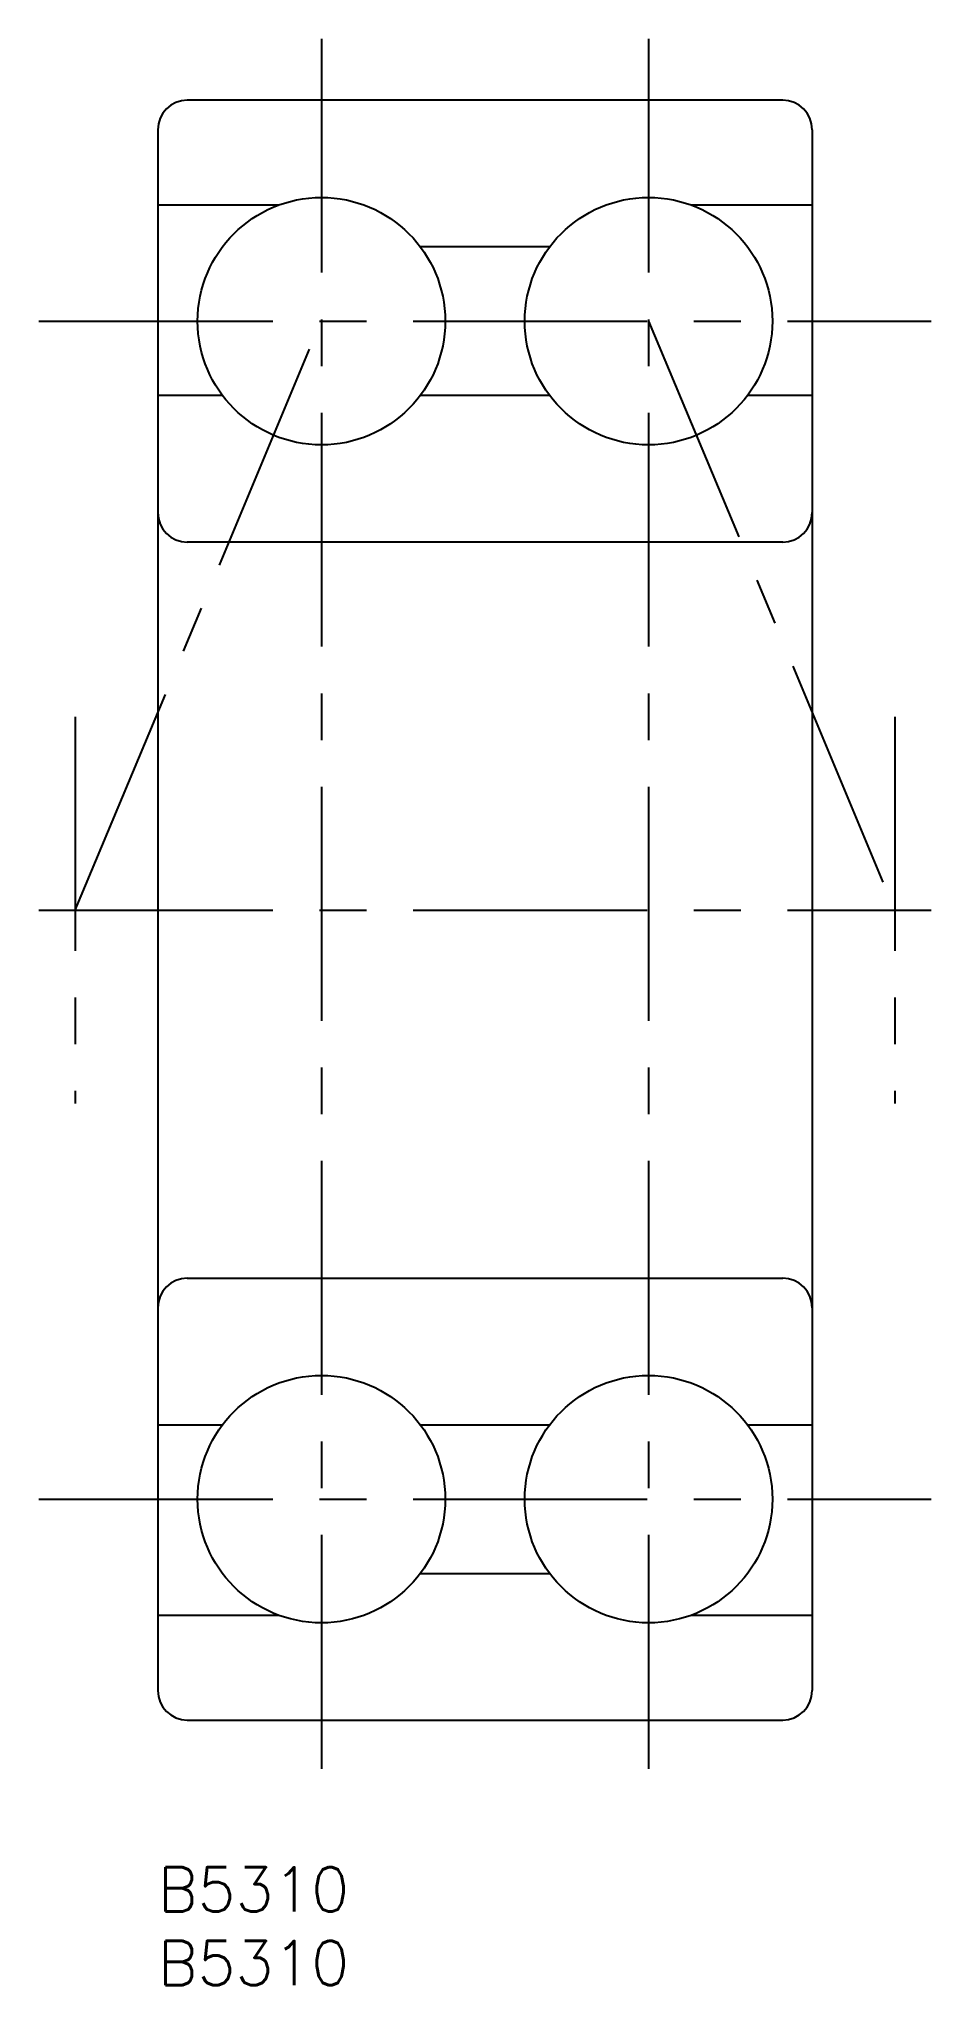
# Model space of a CAD drawing. Extents: x -8 to 52, y -8 to 124.
import ezdxf

# ---------------------------------------------------------------- set-up
doc = ezdxf.new("R2010")
doc.units = 0
doc.header["$LTSCALE"] = 0.5
doc.linetypes.add('CENTER', pattern=[50.8, 31.75, -6.35, 6.35, -6.35])
for name, color, linetype in [('MSM_CENTER', 1, 'CENTER'), ('MSM_CONTINUOUS', 7, 'CONTINUOUS'), ('MSM_PART_NUMBER', 7, 'CONTINUOUS')]:
    doc.layers.add(name, color=color, linetype=linetype)
doc.styles.get("Standard").update_dxf_attribs({"font": 'txt.shx', "height": 3, "bigfont": 'bigfont.shx'})

msp = doc.modelspace()

# ---------------------------------------------------------------- linework, layer by layer
at = {"layer": 'MSM_CENTER'}
for p, q in [((11.1, 124.17), (11.1, 5.83)), ((33.3, 124.17), (33.3, 5.83)), ((-8.07, 105), (52.47, 105)), ((-5.6, 65), (11.1, 105)), ((33.3, 105), (50, 65)), ((-5.6, 78.12), (-5.6, 51.88)), ((50, 78.12), (50, 51.88)), ((-8.07, 65), (52.47, 65)), ((-8.07, 25), (52.47, 25))]:
    msp.add_line(p, q, dxfattribs=at)
at = {"layer": 'MSM_CONTINUOUS'}
for p, q in [((42.4, 120), (2, 120)), ((0, 118), (0, 12)), ((44.4, 118), (44.4, 12)), ((8.2, 112.88), (0, 112.88)), ((44.4, 112.88), (36.2, 112.88)), ((26.58, 110.04), (17.82, 110.04)), ((4.38, 99.96), (0, 99.96)), ((26.58, 99.96), (17.82, 99.96)), ((44.4, 99.96), (40.02, 99.96)), ((42.4, 90), (2, 90)), ((2, 40), (42.4, 40)), ((0, 30.04), (4.38, 30.04)), ((17.82, 30.04), (26.58, 30.04)), ((40.02, 30.04), (44.4, 30.04)), ((17.82, 19.96), (26.58, 19.96)), ((0, 17.12), (8.2, 17.12)), ((36.2, 17.12), (44.4, 17.12)), ((2, 10), (42.4, 10))]:
    msp.add_line(p, q, dxfattribs=at)
for centre in [(11.1, 105), (33.3, 105), (11.1, 25), (33.3, 25)]:
    msp.add_circle(centre, 8.4, dxfattribs=at)
for centre, start, end in [((2, 118), 90, 180), ((42.4, 118), 0, 90), ((2, 92), 180, 270), ((42.4, 92), 270, 0), ((2, 38), 90, 180), ((42.4, 38), 360, 90), ((2, 12), 180, 270), ((42.4, 12), 270, 0)]:
    msp.add_arc(centre, 2, start, end, dxfattribs=at)

# ---------------------------------------------------------------- texts
at = {"layer": 'MSM_PART_NUMBER'}
for p in [(0, -3), (0, -8)]:
    msp.add_text('B5310', height=3, dxfattribs=at).set_placement(p)

doc.saveas('drawing.dxf')
